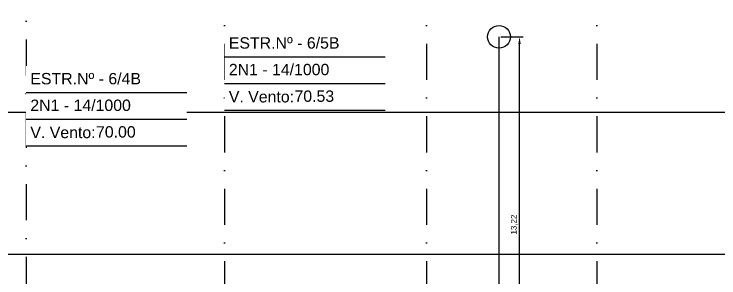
# Model space of a CAD drawing. Header units: metres. Extents: x -121 to 9872, y 3505 to 10721.
# Drawn here: x 6264.7 to 6513, y 6468.6 to 6561.4 of the extents above; entities that cross this region are included whole.
import ezdxf
from ezdxf.enums import TextEntityAlignment as Align

# ---------------------------------------------------------------- set-up
doc = ezdxf.new("R2010")
doc.units = ezdxf.units.M
doc.set_wipeout_variables(frame=1)
doc.header["$PDMODE"] = 2
doc.linetypes.add('DASHDOT', pattern=[25.4, 12.7, -6.35, 0, -6.35])
for name, color, linetype in [('Cabeçalho', 7, 'Continuous'), ('CON-LTs-EXISTENTES', 180, 'Continuous'), ('cotas', 7, 'Continuous'), ('GRID', 253, 'Continuous'), ('Ind_Bloco', 7, 'Continuous')]:
    doc.layers.add(name, color=color, linetype=linetype)
doc.styles.add('Arial', font='arial.ttf')
doc.styles.add('SIMM-PADRÃO_(TXT)', font='arial.ttf', dxfattribs={"height": 2})
doc.styles.get("Standard").update_dxf_attribs({"font": 'arial.ttf'})
doc.dimstyles.new('Copy of ISO-25', dxfattribs={"dimtxt": 2, "dimasz": 2.5, "dimexe": 1.25, "dimexo": 0.625, "dimtad": 1, "dimlfac": 0.1, "dimzin": 9, "dimtxsty": 'Standard', "dimcen": 2.5, "dimaunit": 1, "dimadec": 4, "dimazin": 3, "dimtfac": 1, "dimtmove": 0, "dimatfit": 3, "dimarcsym": 0})

# ---------------------------------------------------------------- blocks, each defined once
blk = doc.blocks.new('*D435')
at = {"layer": 'cotas', "color": 0, "lineweight": -2, "transparency": 16777216}
for p, q in [((6436.16, 6553.45), (6444.01, 6553.45)), ((6442.76, 6423.75), (6442.76, 6550.95)), ((6436.12, 6421.25), (6444.01, 6421.25))]:
    blk.add_line(p, q, dxfattribs=at)
at = {"layer": 'cotas', "color": 0, "transparency": 16777216}
for points in [[(6442.34, 6550.95), (6443.18, 6550.95), (6442.76, 6553.45)], [(6442.34, 6423.75), (6443.18, 6423.75), (6442.76, 6421.25)]]:
    blk.add_solid(points, dxfattribs=at)
at = {"layer": 'Defpoints', "color": 0, "transparency": 16777216}
for p in [(6435.53, 6553.45), (6442.76, 6553.45), (6435.49, 6421.25)]:
    blk.add_point(p, dxfattribs=at)
at = {"layer": 'cotas', "color": 0, "transparency": 16777216, "insert": (6440.93, 6487.35), "char_height": 2, "attachment_point": 5, "rotation": 90}
blk.add_mtext('13,22', dxfattribs=at)
blk = doc.blocks.new('BlocoCabecalho')
blk.add_wipeout([(-11.66, -3.34), (44.97, -3.34), (44.97, -31.45), (-11.66, -31.45)])
for points in [[(-11.66, -12.71), (44.97, -12.71)], [(-11.66, -22.08), (44.97, -22.08)], [(-11.66, -31.45), (44.97, -31.45)]]:
    blk.add_lwpolyline(points)
at = {"style": 'SIMM-PADRÃO_(TXT)'}
for tag, p in [('ESTRUTURANUM', (-10.16, -11.03)), ('TIPO_ESFORÇO', (-10.16, -20.4)), ('VÃOVENTO', (12.97, -29.77))]:
    blk.add_attdef(tag, text='', height=4, dxfattribs=at).set_placement(p, align=Align.BOTTOM_LEFT)
at = {"layer": 'Ind_Bloco', "color": 7, "style": 'Arial'}
blk.add_text('V. Vento:', height=4, dxfattribs=at).set_placement((-10.16, -26.77), align=Align.MIDDLE_LEFT)

msp = doc.modelspace()

# ---------------------------------------------------------------- linework, layer by layer
at = {"layer": 'CON-LTs-EXISTENTES', "lineweight": 30}
msp.add_lwpolyline([(6435.532, 6317.747), (6435.532, 6553.447)], dxfattribs=at)
at = {"layer": 'CON-LTs-EXISTENTES'}
msp.add_circle((6435.532, 6553.447), 4, dxfattribs=at)
at = {"layer": 'GRID', "linetype": 'DASHDOT'}
for p, q in [((6268.908, 7878.548), (6268.908, 5511.78)), ((6338.844, 7876.973), (6338.844, 5510.205)), ((6409.968, 7876.973), (6409.968, 5510.205)), ((6469.968, 7876.973), (6469.968, 5510.205))]:
    msp.add_line(p, q, dxfattribs=at)
at = {"layer": 'GRID'}
for points in [[(-30.298, 6526.973), (7827.812, 6526.973)], [(-30.298, 6476.973), (7827.812, 6476.973)]]:
    msp.add_lwpolyline(points, dxfattribs=at)

# ---------------------------------------------------------------- dimensions: what is measured, and where the dimension line sits
at = {"layer": 'cotas'}
dim = msp.add_linear_dim(base=(6442.76, 6553.447), p1=(6435.491, 6421.251), p2=(6435.532, 6553.447), angle=90, dimstyle='Copy of ISO-25', dxfattribs=at)
dim.commit()
dim.dimension.update_dxf_attribs({"geometry": '*D435', "text_midpoint": (6440.933, 6487.349)})

# ---------------------------------------------------------------- next in the draw order: block references
at = {"layer": 'Cabeçalho'}
for p, values in [((6350.5, 6559.123), {'ESTRUTURANUM': 'ESTR.Nº - 6/5B', 'TIPO_ESFORÇO': '2N1 - 14/1000', 'VÃOVENTO': '70.53'}), ((6280.564, 6546.544), {'ESTRUTURANUM': 'ESTR.Nº - 6/4B', 'TIPO_ESFORÇO': '2N1 - 14/1000', 'VÃOVENTO': '70.00'})]:
    msp.add_blockref('BlocoCabecalho', p, dxfattribs=at).add_auto_attribs(values)

doc.saveas('drawing.dxf')
